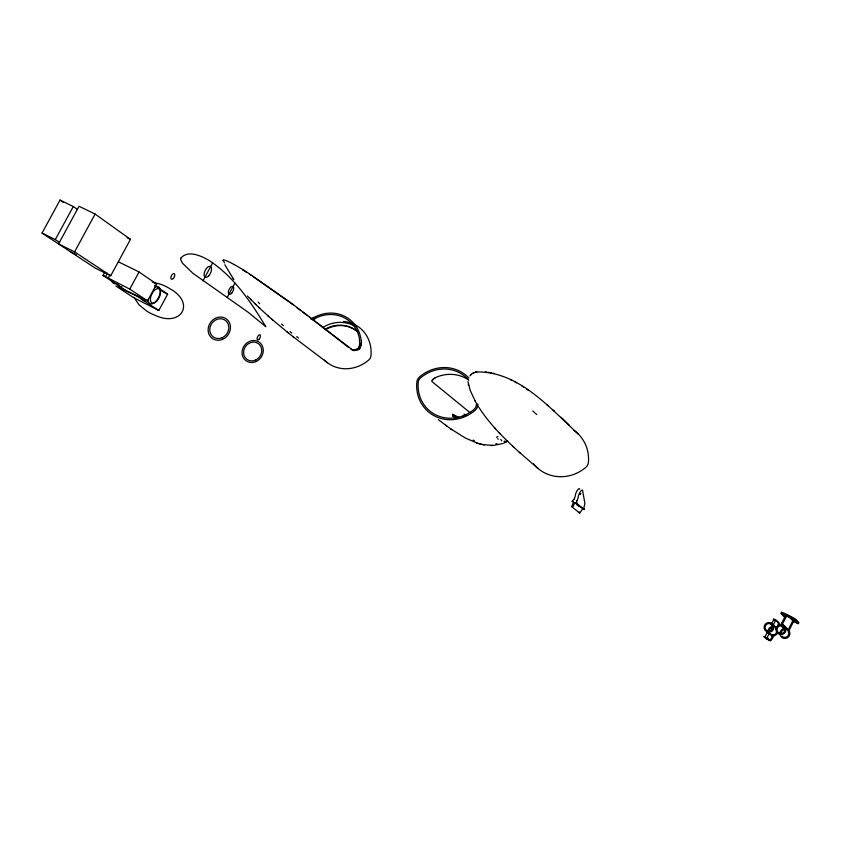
<?xml version="1.0" encoding="UTF-8"?>
<svg xmlns="http://www.w3.org/2000/svg" width="841" height="841" viewBox="0 0 841 841"><rect width="100%" height="100%" fill="white"/><g stroke="black" fill="none" stroke-linecap="round" stroke-linejoin="round"><path stroke-width="1.26" d="M467.985 381.572L470.182 390.287L475.386 401.483M361.136 343.864L361.136 343.843A16.2 9.903 67.7 0 1 360.968 344.715M223.065 260.332L223.138 260.132A32.336 2.922 28.5 0 1 223.496 259.964A23.821 2.155 28.5 0 1 223.874 259.964L223.906 259.964A18.428 1.661 28.5 0 1 224.526 260.079L225.619 260.426A11.259 1.02 28.6 0 1 227.333 261.109L230.623 262.665A10.986 0.988 28.6 0 1 234.25 264.579M580.132 494.34L580.574 493.436M580.816 493.562L580.395 494.434M359.485 344.947L359.622 343.99A16.21 10.06 64.9 0 0 359.717 343.16L359.328 338.198A34.26 31.085 -52.4 0 0 316.773 317.625L315.501 318.224M360.873 345.619L360.305 347.575A6.886 5.014 34.5 0 1 360.2 347.806M582.592 508.963L579.754 513.126L571.743 506.65L572.973 506.566L575.034 502.634L584.106 509.446A2.376 1.924 50.3 0 0 584.085 508.132A2.376 1.924 50.3 0 1 584.053 506.829L584.527 505.168A5.046 1.43 -63.6 0 0 584.8 503.055L582.624 490.576A4.258 1.219 -63.7 0 0 580.448 491.596A4.258 1.219 -63.7 0 0 578.314 496.663A5.13 1.472 -63.7 0 1 576.905 500.794M359.096 346.534L359.265 345.956A15.306 8.831 69 0 0 359.549 345.073M579.218 511.959L579.407 512.968M432.158 380.51L432.032 380.836A5.603 2.103 -28.1 0 0 431.98 381.078L431.959 381.383A5.456 2.018 -30.1 0 0 432.022 381.614L469.93 412.563M792.695 621.11L797.373 623.433L797.846 622.498A8.484 0.536 27 0 0 798.887 622.634L796.459 619.891A8.578 0.547 27 0 0 787.859 615.002A8.578 0.547 27 0 0 781.31 612.374L783.886 615.192A8.484 0.536 27 0 0 785.936 616.558M768.579 638.75A5.057 0.862 -63.5 0 1 767.528 639.517L764.868 637.036L767.234 632.4A4.867 4.825 -24.3 0 0 769.063 633.305L771.681 635.828L772.154 634.892M772.28 636.542A5.067 0.862 -63.5 0 1 769.336 640.422L766.687 637.951L769.536 633.315M776.169 629.226L776.685 628.206L773.373 624.863L775.738 620.227L773.92 619.312L771.544 623.959A4.867 4.825 -24.3 0 1 773.373 624.863L773.426 624.895M770.829 630.866L773.1 626.408L770.493 623.801M772.006 630.739L773.121 628.574M775.476 628.385L775.949 627.46A4.815 4.783 -22.6 0 0 775.097 626.913M770.114 633.462L772.721 635.975L773.278 634.944M774.256 634.85L773.173 636.984A5.067 0.862 -63.5 0 1 770.23 640.874L764.143 636.637M780.574 625.126A2.996 0.589 -0.1 0 0 780.574 625.22L785.526 615.612L788.879 617.094L793.715 621.236L788.847 630.876L786.272 628.195M584.032 509.678L576.6 503.16A1.703 1.629 -49.8 0 0 576.758 501.972A1.703 1.629 -49.5 0 1 576.863 500.9M574.004 502.771L572.216 500.984A1.703 1.629 -49.9 0 1 573.099 500.164A1.703 1.629 -49.7 0 0 573.93 499.449M227.133 297.63L234.933 283.112M202.944 280.905L212.689 262.802M139.049 271.969L156.647 284.058L147.553 300.878L129.766 289.125L139.049 271.969L118.507 261.866M158.812 310.508L136.915 296.095L115.827 286.003L133.298 297.43L158.812 310.508L167.622 294.192L154.66 285.341M147.553 300.878L126.245 290.681L102.98 275.406L104.831 271.99M129.766 289.125L105.514 276.668L107.375 273.251M108.111 278.382L109.961 274.965M110.718 275.764L130.45 239.37L95.128 214.066L79.054 206.276L58.544 243.932L74.576 251.858L110.718 275.764L95.17 268.058L42.05 233.062L60.037 200.084L73.304 206.529L77.551 209.535M59.616 242.46L55.285 239.601L73.304 206.529M74.576 251.858L95.128 214.066M432.379 380.143L432.663 379.764A6.35 2.702 -22.1 0 1 433.241 379.28M469.846 375.895C471.675 373.372 474.766 372.006 477.835 371.911C519.612 372.016 550.077 408.39 578.482 434.229M358.382 348.037L358.508 347.869A5.898 4.173 30.4 0 0 358.75 347.459M358.224 348.216L357.551 348.773M433.136 379.27L434.208 378.408M470.876 374.729L471.402 374.256M507.533 441.052L503.675 443.175M507.649 440.947L507.165 441.357M434.881 377.977L436.826 377.031A35.984 33.451 -51 0 1 468.132 379.68M497.935 436.49L496.411 437.341M506.145 442.019L505.672 442.271M310.876 319.128L311.801 318.634M313.945 317.509L315.207 316.857A35.753 32.431 -52.4 0 1 360.926 338.965L361.094 340.29M312.516 319.696L313.924 318.991M504.074 441.472L505.02 441.02M473.199 373.068L473.925 372.742M356.605 349.267L353.546 349.803M502.645 443.564L493.257 445.457L482.934 444.616M780.995 625.052L781.52 624.947M475.806 372.174L475.249 372.3M476.09 372.121L475.522 372.237L476.752 372.037M495.906 443.796L496.978 443.627M770.619 623.738L771.428 623.822A4.867 4.825 -24.4 0 1 773.226 624.726L773.373 624.842M490.745 445.509L493.257 445.457M354.524 350.466L356.626 350.276A13.614 9.566 83.5 0 0 357.099 350.182L357.404 350.066A12.142 8.62 72.5 0 0 357.961 349.867L358.224 349.719A10.523 7.506 61.6 0 0 358.718 349.446L358.802 349.372A9.43 6.739 55.8 0 0 359.128 349.131M773.079 626.408L773.1 626.408A4.815 4.783 -22.6 0 0 768.106 631.265M485.373 371.911L486.508 372.058M487.759 372.195L488.957 372.353M352.684 349.761L351.811 349.593M464.022 414.245L464.127 414.256A11.154 6.192 -62.7 0 1 464.579 414.361A15.464 8.557 -62 0 1 464.936 414.487L465.084 414.55A21.982 12.152 -60.9 0 1 465.525 414.76L465.567 414.781A26.544 14.675 -61.2 0 1 466.051 415.055M785.052 628.28L783.318 628.101M793.641 621.289L792.632 620.889M478.424 443.48L482.156 444.437M153.63 282.345L161.083 284.395A61.509 54.097 -56.5 0 1 169.987 288.768C195.869 303.044 181.193 327.359 155.564 315.501A61.267 53.824 -53.1 0 1 146.681 311.065L138.87 304.652L133.971 297.23M480.894 444.174L484.153 444.868M490.145 372.563L491.312 372.815M492.889 373.162L494.119 373.436M793.179 619.87L791.865 619.302M769.095 633.22L768.916 633.178A4.867 4.825 -24.4 0 1 767.118 632.274L766.54 631.728L769 634.072M450.597 428.773L465.441 438.066L477.362 443.144M476.09 442.755L479.643 443.859M473.168 440.116L474.345 440.61M352.757 350.119L291.638 303.38L247.454 272.516A63.107 5.561 28.6 0 0 246.045 271.622A43.774 3.89 28.6 0 0 240.831 268.384L236.342 265.745A14.812 1.335 28.6 0 0 235.07 265.031L234.271 264.589M127.107 237.74L130.45 239.37M455.37 417.851L452.847 415.99L452.668 414.319L459.396 417.62M452.847 415.99L457.42 418.229M152.158 281.84L156.647 284.058M160.536 290.261L167.622 294.192M42.05 233.062L55.285 239.601M70.518 251.806L76.394 254.718M572.111 501.183L573.573 501.909L571.743 506.65M575.034 502.634L576.495 503.36M102.98 275.406L105.514 276.668M792.001 619.596L797.846 622.498M764.868 637.036L766.687 637.951M510.76 379.796L512.022 380.468M515.155 382.119L516.458 382.813M242.629 269.845L246.445 272.242M249.451 274.166L251.154 275.28M522.177 386.229L523.438 387.06M526.918 389.351L528.211 390.203M252.657 276.269L253.656 276.931M254.476 277.477L288.19 301.236M784.211 625.809L784.296 625.862A1.997 0.841 30.9 0 0 783.497 625.441M60.037 200.084L63.254 202.355M438.256 419.564L446.886 426.082M445.677 425.22L451.785 429.625M454.844 415.927L452.668 414.319M289.157 301.951L293.046 304.82M327.517 362.776L292.668 336.389M296.926 307.701L300.794 310.602M302.728 312.053L307.554 315.69M309.477 317.152L315.259 321.556M316.227 322.292L348.679 347.47M271.706 319.117L288.232 332.868M287.117 331.985L293.772 337.273M296.726 336.61L298.555 338.061M290.04 331.606L291.838 333.078M576.411 504.285L579.26 506.66M281.619 324.132L283.364 325.604M537.851 468.3L519.286 452.227M532.784 410.986L536.695 414.539M787.954 629.541L788.826 630.739M258.629 307.259L268.584 316.384M267.543 315.47L272.757 320.043M546.965 404.668L548.174 405.73M553.136 410.061L554.345 411.123M478.235 406.35C487.906 421.667 500.553 434.839 513.746 447.149M512.558 446.077L520.474 453.299M763.964 636.584L766.635 639.065A5.057 0.862 -63.5 0 0 767.959 637.93M569.336 425.21L561.01 417.241M247.422 295.969L255.885 304.589M254.918 303.664L259.617 308.195M774.74 620.637C769.599 616.337 779.607 621.825 779.187 623.318A5.057 0.852 -63.5 0 1 778.587 626.125M258.145 302.119L259.659 303.675M775.738 620.227L778.293 622.866A5.057 0.862 -63.5 0 1 776.737 627.817M780.595 625.368L783.192 628.048M784.422 627.933L781.846 625.252L787.05 615.16L790.698 617.01L793.252 619.838L788.196 629.825L784.884 626.345L785.515 627.06M250.576 299.259L251.48 300.216M497.641 438.582L498.261 439.244M788.049 629.646L788.101 629.709A4.983 4.941 -15 0 1 787.607 637.667A4.983 4.941 -15 0 1 780.101 634.892A4.983 4.941 -15 0 1 785.052 628.595M494.466 427.649L495.517 428.794M499.123 432.695L500.195 433.861M463.801 416.642L463.706 416.537A15.485 8.431 -68.9 0 1 463.559 416.358L463.38 416.137A9.587 5.256 -68 0 1 463.212 415.853M224.631 262.939L223.065 260.342M500.721 439.444L501.31 440.19M233.157 278.665L233.819 279.611L224.841 264.726M786.209 628.111L785.662 627.26M474.713 400.295L477.488 405.152M468.29 384.169L468.553 385.21M361.199 342.087L361.178 343.212A16.831 10.775 65.3 0 1 361.199 343.885M121.945 286.592A9.577 5.13 -63.7 0 1 117.982 283.985M115.848 283.459A9.566 5.162 -63.7 0 1 111.59 280.242M112.252 280.694A7.968 4.31 -63.7 0 1 112.042 280.442M145.935 300.773A9.451 4.93 -63.7 0 1 141.992 297.598M154.502 287.38A9.461 4.909 -63.7 0 1 160.284 291.301A9.461 4.909 -63.7 0 1 153.945 303.044A9.461 4.909 -63.7 0 1 148.142 299.175M324.836 329.336A30.854 28.058 -52.4 0 1 357.719 331.89M325.351 329.735A30.833 28.037 -52.5 0 1 359.096 333.131M322.545 327.591A33.798 30.728 -52.4 0 1 355.365 326.487M313.956 319.212A18.807 2.733 -26.9 0 1 315.417 318.487M359.16 346.608A14.749 7.842 73.6 0 1 358.886 347.344M357.488 348.794A8.988 6.444 49.5 0 1 356.658 349.173M353.662 349.656A14.339 6.181 -36.7 0 1 352.789 349.646M351.864 349.551A13.435 5.53 -33 0 1 350.939 349.173M313.146 317.782A18.67 2.355 -28.3 0 1 313.998 317.341M311.748 318.518A17.545 1.356 -28.1 0 1 312.652 318.035M361.346 340.353A18.523 12.983 60.6 0 1 361.43 342.171M361.125 344.831A15.8 9.493 68.6 0 1 360.968 345.704M360.284 347.88A7.937 5.761 37.9 0 1 359.065 349.047M354.376 350.634A14.129 6.139 -38.4 0 1 353.336 350.455M353.399 350.382A13.698 5.74 -35.8 0 1 352.715 350.15M324.405 360.064A35.206 32 -51.3 0 0 368.736 360.011A5.898 5.372 -52.1 0 0 370.934 355.859A35.238 32.042 -52.5 0 0 343.475 321.451M432.232 380.489A5.855 2.292 -25.7 0 1 432.453 380.132M434.25 378.418A7.506 3.774 -17.5 0 1 434.913 377.998M501.656 440.673A154.755 11.763 28 0 1 501.751 440.821M468.91 378.093A37.887 35.164 -51 0 0 419.627 376.842A7.537 6.959 -50.6 0 0 416.831 382.15A37.856 35.112 -49.5 0 0 435.281 416.327A37.856 35.112 -49.5 0 0 474.976 410.45A7.611 7.096 -49.7 0 0 477.804 405.078A37.887 35.164 -51 0 0 477.877 404.048M468.784 380.248A36.363 33.756 -51 0 0 420.5 377.924A6.034 5.572 -50.6 0 0 418.261 382.171A36.342 33.703 -49.5 0 0 435.985 414.981A36.342 33.703 -49.5 0 0 474.082 409.346A6.087 5.677 -49.7 0 0 476.342 405.047A36.363 33.756 -51 0 0 476.416 404.058M533.52 463.822A38.024 36.016 -46.4 0 0 585.199 467.901L586.04 467.175A7.643 7.275 -46.5 0 0 588.406 462.466L588.469 461.856A38.045 36.089 -48.5 0 0 573.699 430.193M797.373 623.433A8.484 0.536 27 0 0 798.414 623.57L795.975 620.837A8.578 0.547 27 0 0 787.386 615.948A8.578 0.547 27 0 0 780.826 613.31L783.413 616.117A8.484 0.536 27 0 0 785.042 617.241M788.269 631.538A3.932 3.9 -15 0 1 782.014 636.217M780.963 633.757A3.932 3.9 -15 0 1 785.021 629.636M783.37 625.294A2.712 1.514 33 0 1 784.306 625.851L784.443 625.977A2.838 1.619 33.3 0 0 783.959 625.599A2.775 1.598 33.4 0 0 783.181 625.178M776.663 631.791A3.806 3.774 -22.6 0 1 771.649 634.755M769.116 631.244A3.806 3.774 -22.6 0 1 773.373 627.439M777.515 632.558A4.815 4.783 -22.6 0 1 771.481 635.764M573.982 499.344A5.13 1.482 -63.7 0 0 575.381 495.212A4.258 1.23 -63.7 0 1 577.504 490.156A4.258 1.23 -63.7 0 1 579.701 489.136M181.025 257.872L180.741 259.627L182.423 263.159L192.988 273.346L248.19 312.284L265.861 326.771C250.744 301.751 233.661 276.279 208.642 260.195C200.957 255.822 188.279 249.872 181.025 257.872M222.119 337.735A10.271 9.146 -54.5 0 0 225.756 320.684A10.271 9.146 -54.5 0 0 209.987 327.538A10.271 9.146 -54.5 0 0 222.119 337.735M256.011 359.843A9.703 8.704 -54.6 0 0 258.303 343.601A9.703 8.704 -54.6 0 0 243.711 351.096A9.703 8.704 -54.6 0 0 256.011 359.843M255.874 361.63A11.396 10.229 -54.6 0 0 259.858 342.676A11.396 10.229 -54.6 0 0 242.292 350.245A11.396 10.229 -54.6 0 0 255.874 361.63M222.613 339.291A12.026 10.712 -54.5 0 0 226.87 319.317A12.026 10.712 -54.5 0 0 208.389 327.359A12.026 10.712 -54.5 0 0 222.613 339.291M231.685 293.204A4.363 2.124 -64.4 0 0 232.968 286.455A4.363 2.124 -64.4 0 0 228.447 291.449A4.363 2.124 -64.4 0 0 231.685 293.204M208.757 275.785A5.992 2.996 -64.5 0 0 210.471 266.471A5.992 2.996 -64.5 0 0 204.205 273.272A5.992 2.996 -64.5 0 0 208.757 275.785M259.165 339.081A2.775 1.283 -63.8 0 0 260.006 334.855A2.775 1.283 -63.8 0 0 257.167 338.082A2.775 1.283 -63.8 0 0 259.165 339.081M173.351 278.455A3.08 1.587 -64.2 0 0 174.182 273.672A3.08 1.587 -64.2 0 0 170.912 277.183A3.08 1.587 -64.2 0 0 173.351 278.455M156.878 300.952A7.884 4.089 -63.7 0 0 158.96 288.778A7.884 4.089 -63.7 0 0 150.539 297.798A7.884 4.089 -63.7 0 0 156.878 300.952M780.017 633.431A3.995 3.963 -18 0 0 784.853 628.5A3.995 3.963 -18 0 0 778.167 626.829A3.995 3.963 -18 0 0 780.017 633.431M779.754 634.45A5.057 5.014 -18 0 0 785.883 628.216A5.057 5.014 -18 0 0 777.399 626.093A5.057 5.014 -18 0 0 779.754 634.45M768.39 632.159A4.888 4.846 -25.1 0 0 773.478 625.41A4.888 4.846 -25.1 0 0 765.079 624.442A4.888 4.846 -25.1 0 0 768.39 632.159M768.516 631.139A3.858 3.827 -25.1 0 0 772.532 625.809A3.858 3.827 -25.1 0 0 765.899 625.052A3.858 3.827 -25.1 0 0 768.516 631.139"/></g></svg>
